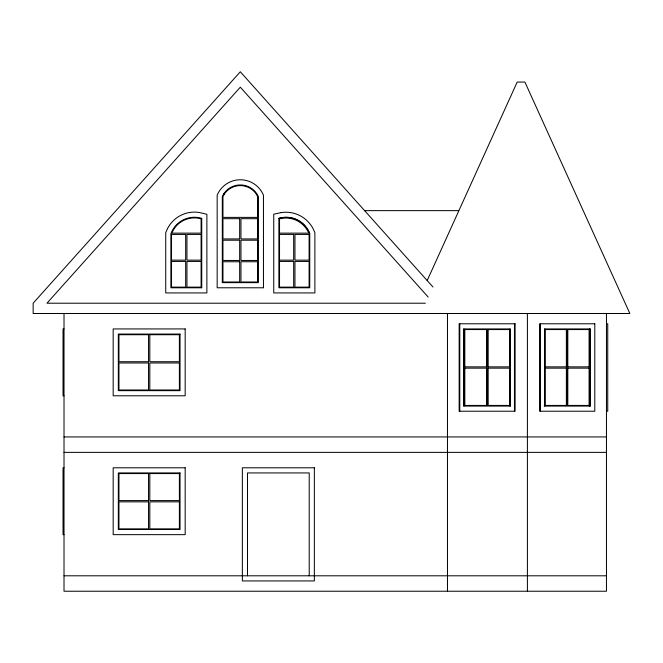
<?xml version="1.0" encoding="UTF-8"?>
<svg xmlns="http://www.w3.org/2000/svg" width="663" height="663" viewBox="0 0 663 663"><rect width="100%" height="100%" fill="white"/><g stroke="black" fill="none" stroke-linecap="round" stroke-linejoin="round"><path stroke-width="0.99" d="M427.179 280.573L517.19 82.063L524.905 82.063L629.85 313.5L33.15 313.5L33.15 303.215L240.313 71.77L432.972 287.013M364.609 210.635L458.63 210.635M425.397 303.215L46.957 303.215L240.313 87.193L428.149 297.041M606.454 323.784L607.739 323.784L607.739 411.217L606.454 411.217M64.013 328.931L63.043 328.931L63.043 395.786L64.013 395.786M510.303 328.931L463.628 328.931L463.628 406.071L510.618 406.071M544.48 328.931L590.327 328.931L590.327 406.071L544.157 406.071M544.721 329.569L566.683 329.569L566.683 366.863L544.721 366.863M544.721 368.147L566.683 368.147L566.683 405.433L544.721 405.433M64.013 436.934L606.454 436.934M64.013 452.365L606.454 452.365M64.013 467.796L63.043 467.796L63.043 534.651L64.013 534.651M314.353 467.796L242.351 467.796L242.351 580.937L314.353 580.937L314.353 467.796M64.013 575.799L606.454 575.799M606.454 313.5L606.454 591.23L64.013 591.23L64.013 313.5M590.012 328.931L590.012 406.071M589.689 328.931L589.689 406.071M589.134 329.569L589.134 366.863M589.134 368.147L589.134 405.433M567.801 329.569L567.801 366.863M567.801 368.147L567.801 405.433M566.368 329.569L566.368 366.863M566.368 368.147L566.368 405.433M545.036 329.569L545.036 366.863M545.036 368.147L545.036 405.433M544.795 328.931L544.795 406.071M540.328 323.784L540.328 411.217M527.4 313.5L527.4 591.23M514.463 323.784L514.463 411.217M509.988 328.931L509.988 406.071M509.739 329.569L509.739 366.863M509.739 368.147L509.739 405.433M488.001 329.569L488.001 366.863M488.001 368.147L488.001 405.433M486.559 329.569L486.559 366.863M486.559 368.147L486.559 405.433M464.813 329.569L464.813 366.863M464.813 368.147L464.813 405.433M463.943 328.931L463.943 406.071M459.782 323.784L459.782 411.217M447.475 313.5L447.475 591.23M297.397 219.892A25.012 25.012 0 0 1 309.745 233.782L309.745 287.783L278.883 287.783L278.883 218.351A25.012 25.012 0 0 1 290.651 217.655M309.215 575.799L309.215 472.934L247.498 472.934L247.498 575.799M278.883 218.351A25.559 25.559 0 0 1 309.745 233.782M291.43 217.804A25.012 25.012 0 0 1 296.684 219.552M167.557 228.528L165.733 232.713L165.733 292.93L206.881 292.93L206.881 214.29L199.53 212.541A30.166 30.166 0 0 0 167.557 228.528M172.72 231.163L171.858 233.136L201.096 233.136L201.096 218.856L198.544 218.251A24.365 24.365 0 0 0 172.72 231.163M223.779 193.762L222.312 196.505L222.312 282.637L258.313 282.637L258.313 196.505L256.846 193.762A19.907 19.907 0 0 0 223.779 193.762M224.318 194.126L222.959 196.662L222.959 217.389L257.667 217.389L257.667 196.662L256.308 194.126A19.26 19.26 0 0 0 224.318 194.126M281.178 212.583L273.744 214.215L273.744 292.93L314.884 292.93L314.884 232.663L312.986 228.486A30.713 30.713 0 0 0 281.178 212.583M282.065 218.318L279.529 218.873L279.529 233.136L308.743 233.136L307.864 231.213A24.912 24.912 0 0 0 282.065 218.318M239.666 218.682L222.959 218.682L222.959 238.929L239.666 238.929L239.666 218.682M257.667 218.682L240.959 218.682L240.959 238.929L257.667 238.929L257.667 218.682M185.665 234.42L171.526 234.42L171.526 260.136L185.665 260.136L185.665 234.42M201.096 234.42L186.949 234.42L186.949 260.136L201.096 260.136L201.096 234.42M293.676 234.42L279.529 234.42L279.529 260.136L293.676 260.136L293.676 234.42M309.099 234.42L294.96 234.42L294.96 260.136L309.099 260.136L309.099 234.42M239.666 240.213L222.959 240.213L222.959 260.46L239.666 260.46L239.666 240.213M257.667 240.213L240.959 240.213L240.959 260.46L257.667 260.46L257.667 240.213M185.665 261.429L171.526 261.429L171.526 287.137L185.665 287.137L185.665 261.429M201.096 261.429L186.949 261.429L186.949 287.137L201.096 287.137L201.096 261.429M293.676 261.429L279.529 261.429L279.529 287.137L293.676 287.137L293.676 261.429M309.099 261.429L294.96 261.429L294.96 287.137L309.099 287.137L309.099 261.429M239.666 261.752L222.959 261.752L222.959 281.999L239.666 281.999L239.666 261.752M257.667 261.752L240.959 261.752L240.959 281.999L257.667 281.999L257.667 261.752M201.743 287.783L170.88 287.783L170.88 233.782A25.012 25.012 0 0 1 201.743 218.351L201.743 287.783M263.46 287.783L217.166 287.783L217.166 195.204A25.07 25.07 0 0 1 263.46 195.204L263.46 287.783M515.093 323.784L459.152 323.784L459.152 411.217L515.093 411.217L515.093 323.784M594.794 323.784L539.69 323.784L539.69 411.217L594.794 411.217L594.794 323.784M185.176 328.931L113.174 328.931L113.174 395.786L185.176 395.786L185.176 328.931M486.882 329.569L464.498 329.569L464.498 366.863L486.882 366.863L486.882 329.569M510.062 329.569L487.678 329.569L487.678 366.863L510.062 366.863L510.062 329.569M589.448 329.569L567.487 329.569L567.487 366.863L589.448 366.863L589.448 329.569M180.038 334.069L118.321 334.069L118.321 390.648L180.038 390.648L180.038 334.069M148.537 334.716L118.959 334.716L118.959 361.716L148.537 361.716L148.537 334.716M179.391 334.716L149.821 334.716L149.821 361.716L179.391 361.716L179.391 334.716M148.537 363.001L118.959 363.001L118.959 390.001L148.537 390.001L148.537 363.001M179.391 363.001L149.821 363.001L149.821 390.001L179.391 390.001L179.391 363.001M486.882 368.147L464.498 368.147L464.498 405.433L486.882 405.433L486.882 368.147M510.062 368.147L487.678 368.147L487.678 405.433L510.062 405.433L510.062 368.147M589.448 368.147L567.487 368.147L567.487 405.433L589.448 405.433L589.448 368.147M185.176 467.796L113.174 467.796L113.174 534.651L185.176 534.651L185.176 467.796M180.038 472.934L118.321 472.934L118.321 529.513L180.038 529.513L180.038 472.934M148.537 473.581L118.959 473.581L118.959 500.582L148.537 500.582L148.537 473.581M179.391 473.581L149.821 473.581L149.821 500.582L179.391 500.582L179.391 473.581M148.537 501.866L118.959 501.866L118.959 528.867L148.537 528.867L148.537 501.866M179.391 501.866L149.821 501.866L149.821 528.867L179.391 528.867L179.391 501.866"/></g></svg>
